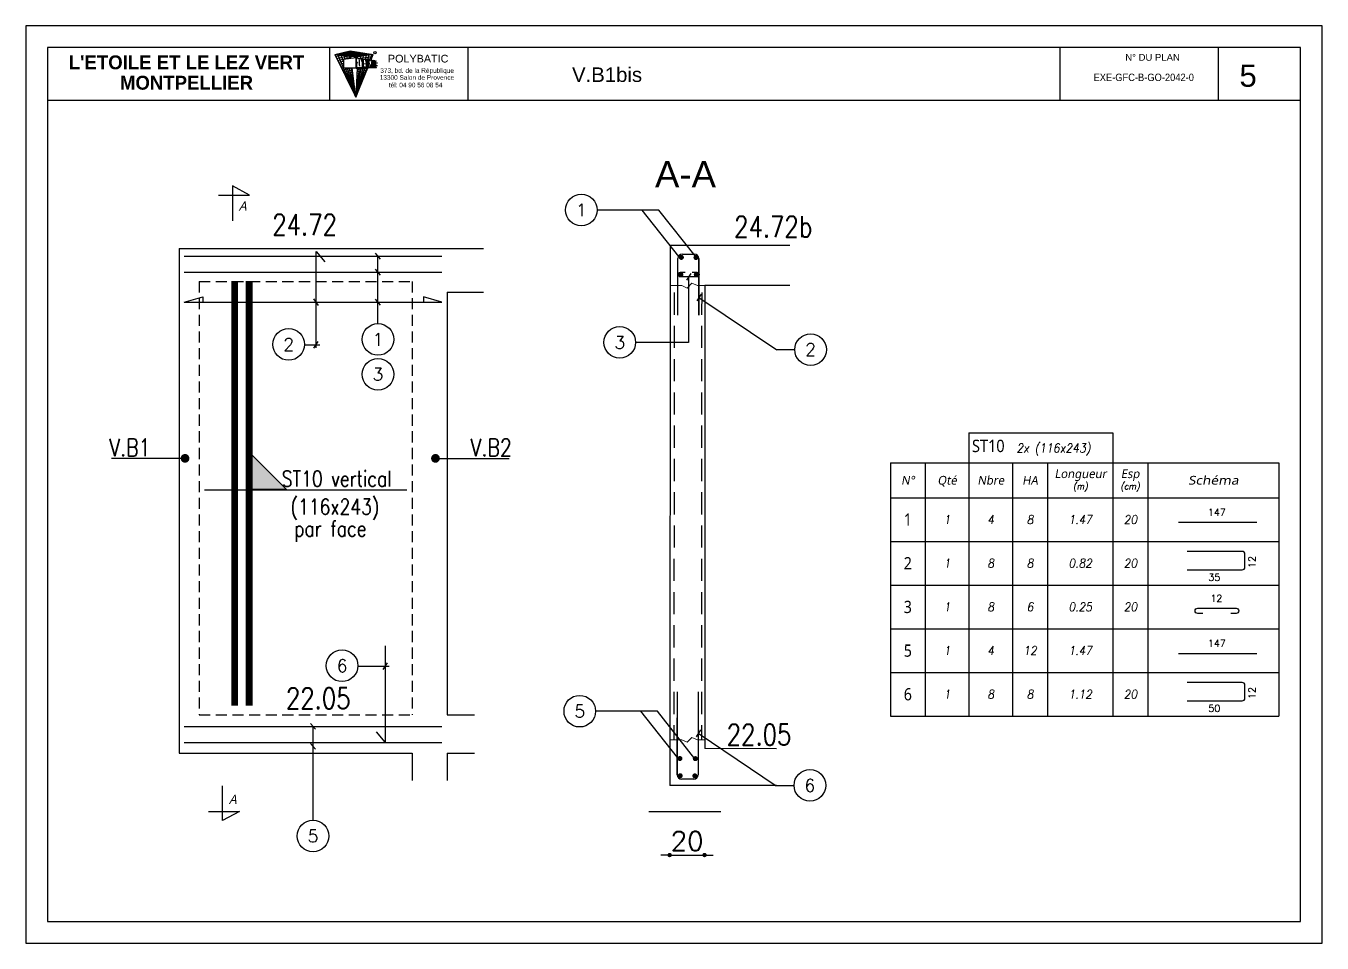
# Model space of a CAD drawing. Header units: millimetres. Extents: x -21776 to 63757, y -7870 to 8483.
# Drawn here: x -18431 to -17688, y 392 to 917 of the extents above; entities that cross this region are included whole.
import ezdxf
from ezdxf.enums import TextEntityAlignment as Align

# ---------------------------------------------------------------- set-up
doc = ezdxf.new("R2010")
doc.units = ezdxf.units.MM
doc.header["$PDMODE"] = 34
for name, pattern in [('CACHE', [9.525, 6.35, -3.175]), ('CACHEX2', [19.05, 12.7, -6.35]), ('CONTINUE', [0])]:
    doc.linetypes.add(name, pattern=pattern)
for name, color, linetype in [('COTATION', 1, 'Continuous'), ('GO-CARTOUCHE', 7, 'Continuous'), ('GO-COTATION', 1, 'Continuous'), ('GO-FER-HA', 140, 'Continuous'), ('GO-TEXTE', 9, 'Continuous'), ('GO-TEXTE-ACIER', 3, 'Continuous'), ('GO-TEXTE-FER', 3, 'Continuous'), ('préfa v', 2, 'Continuous'), ('STR_ACIER_BAS', 6, 'Continuous'), ('STR_TS', 22, 'Continuous'), ('STR_TS_TXT', 7, 'Continuous'), ('STR_TXT', 102, 'Continuous'), ('STR_VOI-POT', 6, 'Continuous')]:
    doc.layers.add(name, color=color, linetype=linetype)
doc.styles.add('Lucida', font='')
doc.styles.get("Standard").update_dxf_attribs({"font": 'romans.shx'})
doc.styles.add('Tableau', font='romans.shx', dxfattribs={"width": 0.9, "oblique": 10})
doc.styles.add('Tableau2', font='trebuc.TTF', dxfattribs={"width": 0.9, "oblique": 10})
doc.styles.add('TEXTE', font='romans.shx')
doc.styles.add('TEXTE TS', font='romans.shx', dxfattribs={"width": 0.7, "oblique": 15})
doc.styles.add('TEXTEBA', font='ARIAL.TTF')
doc.styles.get('Lucida').set_extended_font_data('Lucida Sans', italic=True)
doc.dimstyles.new('COUPE-20', dxfattribs={"dimscale": 0.5, "dimtxt": 22, "dimasz": 5, "dimexe": 0.05, "dimexo": 0, "dimgap": 5, "dimtad": 1, "dimdsep": 46, "dimtxsty": 'Standard', "dimblk1": 'DOT', "dimblk2": 'DOT', "dimsah": 1, "dimcen": 0, "dimdle": 150, "dimclrd": 1, "dimclre": 1, "dimclrt": 7, "dimadec": 0, "dimazin": 0, "dimtfac": 1, "dimtix": 1, "dimtmove": 2, "dimatfit": 3, "dimldrblk": 'DOT', "dimfxl": 0, "dimtvp": 1, "dimtolj": 1, "dimtzin": 0, "dimarcsym": 0})

# ---------------------------------------------------------------- blocks, each defined once
blk = doc.blocks.new('A$C6F247267')
blk.add_hatch(color=256).paths.add_polyline_path([(0, -0.2), (-0.2, 0), (0, 0)])
blk.add_lwpolyline([(-0.2, 0), (0, 0), (0, -0.2), (-0.2, 0)])
blk = doc.blocks.new('Désignation')
at = {"layer": 'GO-TEXTE-FER'}
for p, q in [((0, 0.8), (8.9, 0.8)), ((0, 0.8), (0, 0)), ((0.8, 0.8), (0.8, 0)), ((1.8, 0.8), (1.8, 0)), ((2.8, 0.8), (2.8, 0)), ((3.6, 0.8), (3.6, 0)), ((5.1, 0.8), (5.1, 0)), ((5.9, 0.8), (5.9, 0)), ((8.9, 0.8), (8.9, 0)), ((0, 0), (8.9, 0))]:
    blk.add_line(p, q, dxfattribs=at)
at = {"layer": 'GO-TEXTE-FER', "style": 'Tableau2', "oblique": 10}
for s, p in [('Longueur', (4.356, 0.55)), ('Esp', (5.494, 0.55)), ('N°', (0.4, 0.4)), ('Qté', (1.3, 0.4)), ('Nbre', (2.3, 0.4)), ('HA', (3.2, 0.4))]:
    blk.add_text(s, height=0.2, dxfattribs=at).set_placement(p, align=Align.MIDDLE_CENTER)
at = {"layer": 'GO-TEXTE-FER', "color": 7, "style": 'Tableau', "oblique": 10, "width": 0.9}
for s, p in [('(m)', (4.356, 0.265)), ('(cm)', (5.494, 0.265))]:
    blk.add_text(s, height=0.15, dxfattribs=at).set_placement(p, align=Align.MIDDLE_CENTER)
at = {"layer": 'GO-TEXTE-FER', "style": 'Tableau2', "oblique": 10, "width": 1.2}
blk.add_text('Schéma', height=0.2, dxfattribs=at).set_placement((7.4, 0.4), align=Align.MIDDLE_CENTER)
blk = doc.blocks.new('U')
at = {"layer": 'GO-TEXTE-FER'}
for p, q in [((0, 0), (0, -1)), ((0, 0), (8.9, 0)), ((0.8, 0), (0.8, -1)), ((1.8, 0), (1.8, -1)), ((2.8, 0), (2.8, -1)), ((3.6, 0), (3.6, -1)), ((5.1, 0), (5.1, -1)), ((5.9, 0), (5.9, -1)), ((8.9, 0), (8.9, -1)), ((0, -1), (8.9, -1))]:
    blk.add_line(p, q, dxfattribs=at)
at = {"layer": 'GO-TEXTE-FER', "color": 1}
blk.add_lwpolyline([(6.803, -0.65), (8.063, -0.65, 0.414214), (8.123, -0.59), (8.123, -0.29, 0.414214), (8.063, -0.23), (6.803, -0.23)], format="xyb", dxfattribs=at)
at = {"layer": 'GO-TEXTE-FER', "color": 1, "style": 'Tableau'}
blk.add_attdef('Largeur', text='', height=0.16, rotation=90, dxfattribs=at).set_placement((8.284, -0.472), align=Align.MIDDLE_CENTER)
at = {"layer": 'GO-TEXTE-FER', "style": 'Tableau2', "width": 0.9}
blk.add_attdef('NUMERO', text='', height=0.28, dxfattribs=at).set_placement((0.4, -0.5), align=Align.MIDDLE_CENTER)
at = {"layer": 'GO-TEXTE-FER', "style": 'Tableau', "oblique": 10, "width": 0.9}
for tag, p in [('QUANTITE', (1.3, -0.5)), ('NOMBRE', (2.3, -0.5)), ('NUANCE', (3.2, -0.5)), ('LONGUEUR', (4.35, -0.5)), ('ESPACEMENTS', (5.5, -0.5))]:
    blk.add_attdef(tag, text='', height=0.2, dxfattribs=at).set_placement(p, align=Align.MIDDLE_CENTER)
at = {"layer": 'GO-TEXTE-FER', "color": 1, "style": 'Tableau'}
blk.add_attdef('Longueur', text='', height=0.16, dxfattribs=at).set_placement((7.422, -0.819), align=Align.MIDDLE_CENTER)
blk = doc.blocks.new('Epingle')
at = {"layer": 'GO-TEXTE-FER'}
for p, q in [((0, 0), (0, -1)), ((0, 0), (8.9, 0)), ((0.8, 0), (0.8, -1)), ((1.8, 0), (1.8, -1)), ((2.8, 0), (2.8, -1)), ((3.6, 0), (3.6, -1)), ((5.1, 0), (5.1, -1)), ((5.9, 0), (5.9, -1)), ((8.9, 0), (8.9, -1)), ((0, -1), (8.9, -1))]:
    blk.add_line(p, q, dxfattribs=at)
at = {"layer": 'GO-TEXTE-FER', "color": 1}
blk.add_lwpolyline([(7.162, -0.65), (7.042, -0.65, -1), (7.042, -0.53), (7.922, -0.53, -1), (7.922, -0.65), (7.802, -0.65)], format="xyb", dxfattribs=at)
at = {"layer": 'GO-TEXTE-FER', "color": 1, "style": 'Tableau'}
blk.add_attdef('Longueur', text='', height=0.16, dxfattribs=at).set_placement((7.469, -0.303), align=Align.MIDDLE_CENTER)
at = {"layer": 'GO-TEXTE-FER', "style": 'Tableau2', "width": 0.9}
blk.add_attdef('NUMERO', text='', height=0.28, dxfattribs=at).set_placement((0.4, -0.5), align=Align.MIDDLE_CENTER)
at = {"layer": 'GO-TEXTE-FER', "style": 'Tableau', "oblique": 10, "width": 0.9}
for tag, p in [('QUANTITE', (1.3, -0.5)), ('NOMBRE', (2.3, -0.5)), ('NUANCE', (3.2, -0.5)), ('LONGUEUR', (4.35, -0.5)), ('ESPACEMENTS', (5.5, -0.5))]:
    blk.add_attdef(tag, text='', height=0.2, dxfattribs=at).set_placement(p, align=Align.MIDDLE_CENTER)
blk = doc.blocks.new('Barre libre')
at = {"layer": 'GO-TEXTE-FER'}
for p, q in [((0, 0), (0, -1)), ((0, 0), (8.9, 0)), ((0.8, 0), (0.8, -1)), ((1.8, 0), (1.8, -1)), ((2.8, 0), (2.8, -1)), ((3.6, 0), (3.6, -1)), ((5.1, 0), (5.1, -1)), ((5.9, 0), (5.9, -1)), ((8.9, 0), (8.9, -1)), ((0, -1), (8.9, -1))]:
    blk.add_line(p, q, dxfattribs=at)
at = {"layer": 'GO-TEXTE-FER', "color": 1}
blk.add_line((6.603, -0.563), (8.394, -0.563), dxfattribs=at)
at = {"layer": 'GO-TEXTE-FER', "color": 1, "style": 'Tableau'}
blk.add_attdef('Longueur', text='', height=0.16, dxfattribs=at).set_placement((7.481, -0.336), align=Align.MIDDLE_CENTER)
at = {"layer": 'GO-TEXTE-FER', "style": 'Tableau2', "width": 0.9}
blk.add_attdef('NUMERO', text='', height=0.28, dxfattribs=at).set_placement((0.4, -0.5), align=Align.MIDDLE_CENTER)
at = {"layer": 'GO-TEXTE-FER', "style": 'Tableau', "oblique": 10, "width": 0.9}
for tag, p in [('QUANTITE', (1.3, -0.5)), ('NOMBRE', (2.3, -0.5)), ('NUANCE', (3.2, -0.5)), ('LONGUEUR', (4.35, -0.5)), ('ESPACEMENTS', (5.5, -0.5))]:
    blk.add_attdef(tag, text='', height=0.2, dxfattribs=at).set_placement(p, align=Align.MIDDLE_CENTER)
blk = doc.blocks.new('_DOT')
at = {"color": 0, "linetype": 'ByBlock'}
blk.add_line((-0.5, 0), (-1, 0), dxfattribs=at)
at = {"color": 0, "linetype": 'ByBlock', "const_width": 0.5}
blk.add_lwpolyline([(-0.25, 0, 1), (0.25, 0, 1)], format="xyb", close=True, dxfattribs=at)
blk = doc.blocks.new('*D927')
at = {"layer": 'COTATION', "color": 1, "lineweight": -2}
for p, q in [((-18064.41, 442.88), (-18066.91, 442.88)), ((-18061.91, 442.92), (-18061.91, 442.86)), ((-18061.91, 442.88), (-18041.91, 442.88)), ((-18041.91, 442.92), (-18041.91, 442.86)), ((-18039.41, 442.88), (-18036.91, 442.88))]:
    blk.add_line(p, q, dxfattribs=at)
at = {"layer": 'DEFPOINTS', "color": 0}
for p in [(-18061.91, 458.1, 12.57), (-18041.91, 458.09, 12.57), (-18041.91, 442.88)]:
    blk.add_point(p, dxfattribs=at)
at = {"layer": 'COTATION', "color": 1, "lineweight": -2, "xscale": 2.5, "yscale": 2.5, "zscale": 2.5}
blk.add_blockref('_DOT', (-18061.91, 442.88), dxfattribs=at)
at = {"layer": 'COTATION', "color": 1, "lineweight": -2, "xscale": 2.5, "yscale": 2.5, "zscale": 2.5, "rotation": 180}
blk.add_blockref('_DOT', (-18041.91, 442.88), dxfattribs=at)
at = {"layer": 'COTATION', "color": 7, "insert": (-18051.91, 450.88), "char_height": 11, "attachment_point": 5}
blk.add_mtext('\\A1;20', dxfattribs=at)

msp = doc.modelspace()

# ---------------------------------------------------------------- linework, layer by layer
at = {"lineweight": 18, "elevation": 12.56757}
for points in [[(-18061.70693, 768.86554), (-18054.90881, 768.86554), (-18051.88634, 767.44176), (-18049.13866, 770.21286), (-18045.97881, 768.86554), (-18041.70743, 768.86554)], [(-18061.86182, 508.8653), (-18054.90881, 508.8653), (-18051.88634, 507.44152), (-18049.13866, 510.21262), (-18045.97881, 508.8653), (-18041.85636, 508.8653)]]:
    msp.add_lwpolyline(points, dxfattribs=at)
at = {"layer": 'COTATION'}
for p, q in [((-18068.06533, 812.11267), (-18103.47626, 812.11267)), ((-18056.64342, 785.53122, 153.78378), (-18077.5742, 812.11267, 14.05425)), ((-18046.60354, 784.85686, 153.78378), (-18068.06533, 812.11267, 10.50936)), ((-18227.53972, 784.01905, -536.5), (-18230.49041, 787.37417, -536.5)), ((-18229.01506, 747.06319, -94), (-18229.01506, 785.69661, -94)), ((-18227.53972, 774.80998, -94), (-18230.49041, 778.1651, -94)), ((-18049.75613, 775.77853, -13.73779), (-18052.33193, 771.88923, -13.73779)), ((-18051.04403, 773.83388), (-18051.04403, 736.32458, -13.73779)), ((-18051.04403, 773.83388), (-18051.04403, 736.32458, -13.73779)), ((-18263.08257, 757.38696, -94), (-18265.65837, 761.27626, -94)), ((-18227.53972, 757.65405, -94), (-18230.49041, 761.00917, -94)), ((-18043.85942, 763.9705), (-18046.43521, 760.0812)), ((-18045.14732, 762.01403), (-18000.55966, 732.00258, 537.69868)), ((-18265.73614, 732.97183, -94), (-18263.16035, 736.86112, -94)), ((-18051.04403, 736.32458, -13.73779), (-18081.41699, 736.32458, -13.73779)), ((-18051.04403, 736.32458, -13.73779), (-18081.41699, 736.32458, -13.73779)), ((-18271.03869, 734.95783, -94), (-18262.28277, 734.95783, -94)), ((-17990.27169, 732.00258, 295), (-18000.55966, 732.00258, 295)), ((-18339.49405, 669.94438, -0.00589), (-18381.64233, 669.94438, -0.00589)), ((-18196.05703, 669.94438, -0.00589), (-18153.90875, 669.94438, -0.00589)), ((-18240.45849, 551.01961, 12.25956), (-18222.62762, 551.01961, 12.25956)), ((-18226.08099, 549.03361, 12.25956), (-18223.50519, 552.9229, 12.25956)), ((-18068.90867, 525.22678), (-18104.3196, 525.22678)), ((-18057.48676, 498.64533, 153.78378), (-18078.41754, 525.22678, 14.05425)), ((-18047.44688, 497.97097, 153.78378), (-18068.90867, 525.22678, 10.50936)), ((-18264.67908, 514.84861, -94), (-18267.62977, 518.20373, -94)), ((-18266.15442, 462.81786, 348.5), (-18266.15442, 516.52617, 348.5)), ((-18044.23537, 514.51706, 0.2942), (-18046.81117, 510.62776, 0.2942)), ((-18045.52327, 512.56059, 0.2942), (-18000.93561, 482.54913, 537.99288)), ((-18264.67908, 503.42978, -94), (-18267.62977, 506.78489, -94)), ((-17990.64764, 482.54913, 295.2942), (-18000.93561, 482.54913, 295.2942)), ((-18073.75633, 467.87787, 12.56757), (-18032.56796, 467.87787, 12.56757))]:
    msp.add_line(p, q, dxfattribs=at)
for points, elevation in [([(-18339.90442, 759.33161), (-18329.34678, 762.3316), (-18329.34678, 759.33161)], -94.00589), ([(-18339.90442, 759.33161), (-18192.40442, 759.33161)], -104.99308), ([(-18192.40442, 759.33161), (-18202.96207, 762.3316), (-18202.96207, 759.33161)], -94)]:
    msp.add_lwpolyline(points, dxfattribs=dict(at, elevation=elevation))
at = {"layer": 'COTATION', "const_width": 2.5, "elevation": -0.00589}
for points in [[(-18340.74405, 669.94438, 1), (-18338.24405, 669.94438, 1)], [(-18194.80703, 669.94438, -1), (-18197.30703, 669.94438, -1)]]:
    msp.add_lwpolyline(points, format="xyb", close=True, dxfattribs=at)
at = {"layer": 'GO-CARTOUCHE', "color": 9, "linetype": 'CONTINUE'}
for p, q in [((-18253.78404, 901.13242), (-18244.85526, 903.20888)), ((-18253.78404, 901.13242), (-18244.85526, 903.20888)), ((-18253.78404, 901.13242), (-18240.70234, 899.88655)), ((-18253.78404, 901.13242), (-18241.74057, 876.6302)), ((-18253.78404, 901.13242), (-18240.70234, 899.88655)), ((-18253.78404, 901.13242), (-18241.74057, 876.6302)), ((-18253.23666, 900.01879), (-18244.71368, 902.00076)), ((-18253.23666, 900.01879), (-18244.71368, 902.00076)), ((-18252.77777, 901.03659), (-18243.84915, 903.04918)), ((-18252.77777, 901.03659), (-18243.84915, 903.04918)), ((-18252.68928, 898.90515), (-18244.57211, 900.79264)), ((-18252.68928, 898.90515), (-18244.57211, 900.79264)), ((-18248.80054, 893.47752), (-18252.16605, 901.5087)), ((-18252.16605, 901.5087), (-18239.07932, 900.11302)), ((-18248.80054, 893.47752), (-18252.16605, 901.5087)), ((-18252.16605, 901.5087), (-18239.07932, 900.11302)), ((-18252.1419, 897.79151), (-18244.43053, 899.58452)), ((-18252.1419, 897.79151), (-18244.43053, 899.58452)), ((-18250.76524, 900.84492), (-18241.83692, 902.72978)), ((-18250.76524, 900.84492), (-18241.83692, 902.72978)), ((-18248.80054, 896.8741), (-18250.54806, 901.88498)), ((-18250.54806, 901.88498), (-18237.45631, 900.33948)), ((-18248.80054, 896.8741), (-18250.54806, 901.88498)), ((-18250.54806, 901.88498), (-18237.45631, 900.33948)), ((-18248.93007, 902.26126), (-18235.83329, 900.56595)), ((-18247.83899, 898.3715), (-18248.93007, 902.26126)), ((-18248.93007, 902.26126), (-18235.83329, 900.56595)), ((-18247.83899, 898.3715), (-18248.93007, 902.26126)), ((-18241.74057, 899.26832), (-18248.80054, 898.23009)), ((-18241.74057, 899.26832), (-18248.80054, 898.23009)), ((-18248.7527, 900.65325), (-18239.82469, 902.41038)), ((-18248.7527, 900.65325), (-18239.82469, 902.41038)), ((-18246.44218, 898.57691), (-18247.31208, 902.63753)), ((-18247.31208, 902.63753), (-18234.21027, 900.79242)), ((-18246.44218, 898.57691), (-18247.31208, 902.63753)), ((-18247.31208, 902.63753), (-18234.21027, 900.79242)), ((-18246.74017, 900.46158), (-18237.81245, 902.09098)), ((-18246.74017, 900.46158), (-18237.81245, 902.09098)), ((-18245.05969, 898.78022), (-18245.69409, 903.01381)), ((-18245.69409, 903.01381), (-18232.58725, 901.01889)), ((-18245.05969, 898.78022), (-18245.69409, 903.01381)), ((-18245.69409, 903.01381), (-18232.58725, 901.01889)), ((-18244.34853, 898.8848), (-18244.85526, 903.20888)), ((-18244.85526, 903.20888), (-18231.77357, 901.13242)), ((-18244.34853, 898.8848), (-18244.85526, 903.20888)), ((-18244.85526, 903.20888), (-18231.77357, 901.13242)), ((-18244.72763, 900.26991), (-18235.80022, 901.77158)), ((-18244.72763, 900.26991), (-18235.80022, 901.77158)), ((-18242.7151, 900.07824), (-18233.78799, 901.45217)), ((-18242.7151, 900.07824), (-18233.78799, 901.45217)), ((-18240.57842, 899.08663), (-18241.74057, 899.26832)), ((-18241.74057, 899.26832), (-18241.74057, 893.25835)), ((-18240.57842, 899.08663), (-18241.74057, 899.26832)), ((-18241.74057, 899.26832), (-18241.74057, 893.25835)), ((-18241.70883, 899.9824), (-18232.78188, 901.29247)), ((-18241.70883, 899.9824), (-18232.78188, 901.29247)), ((-18241.32528, 896.84942), (-18241.32528, 898.78306)), ((-18240.79715, 898.70049), (-18241.32528, 898.78306)), ((-18241.32528, 896.84942), (-18241.32528, 898.78306)), ((-18240.79715, 898.70049), (-18241.32528, 898.78306)), ((-18240.70234, 899.88655), (-18240.73695, 899.11142)), ((-18240.70234, 899.88655), (-18240.73695, 899.11142)), ((-18231.77357, 901.13242), (-18240.70234, 899.88655)), ((-18231.77357, 901.13242), (-18240.70234, 899.88655)), ((-18240.41259, 898.87646), (-18232.22658, 900.01877)), ((-18240.41259, 898.87646), (-18232.22658, 900.01877)), ((-18240.27974, 898.64756), (-18238.96884, 898.83823)), ((-18240.27974, 898.64756), (-18238.96884, 898.83823)), ((-18239.07932, 900.11302), (-18239.22787, 898.80225)), ((-18239.07932, 900.11302), (-18239.22787, 898.80225)), ((-18238.46607, 898.32222), (-18238.70775, 898.71121)), ((-18238.46607, 898.32222), (-18238.70775, 898.71121)), ((-18237.83683, 898.65801), (-18238.60455, 898.54511)), ((-18237.83683, 898.65801), (-18238.60455, 898.54511)), ((-18237.83683, 893.66188), (-18237.83683, 898.66257)), ((-18237.83683, 893.66188), (-18237.83683, 898.66257)), ((-18237.42154, 898.59308), (-18237.83683, 898.65801)), ((-18237.42154, 898.59308), (-18237.83683, 898.65801)), ((-18237.45631, 900.33948), (-18237.81666, 898.65485)), ((-18237.45631, 900.33948), (-18237.81666, 898.65485)), ((-18237.42154, 894.07717), (-18237.42154, 898.59308)), ((-18237.42154, 894.07717), (-18237.42154, 898.59308)), ((-18237.42154, 898.24856), (-18236.38085, 898.39174)), ((-18237.42154, 898.24856), (-18236.38085, 898.39174)), ((-18236.39491, 898.43258), (-18235.53446, 895.93245)), ((-18236.02357, 898.37452), (-18236.39491, 898.43258)), ((-18236.39491, 898.43258), (-18235.53446, 895.93245)), ((-18236.02357, 898.37452), (-18236.39491, 898.43258)), ((-18236.38085, 898.39174), (-18235.53446, 895.93245)), ((-18236.38085, 898.39174), (-18235.53446, 895.93245)), ((-18235.83329, 900.56595), (-18236.3611, 898.42729)), ((-18235.83329, 900.56595), (-18236.3611, 898.42729)), ((-18236.2396, 898.40829), (-18232.67959, 898.90511)), ((-18236.2396, 898.40829), (-18232.67959, 898.90511)), ((-18236.02357, 898.37452), (-18235.33821, 896.38315)), ((-18236.02357, 898.37452), (-18235.33821, 896.38315)), ((-18234.21027, 900.79242), (-18235.02875, 898.16619)), ((-18234.21027, 900.79242), (-18235.02875, 898.16619)), ((-18232.58725, 901.01889), (-18233.71516, 898.01362)), ((-18232.58725, 901.01889), (-18233.71516, 898.01362)), ((-18233.16406, 897.71413), (-18231.77357, 901.13242)), ((-18233.16406, 897.71413), (-18231.77357, 901.13242)), ((-18251.59451, 896.67788), (-18248.80054, 897.32747)), ((-18251.59451, 896.67788), (-18248.80054, 897.32747)), ((-18251.04713, 895.56424), (-18248.80054, 896.08652)), ((-18251.04713, 895.56424), (-18248.80054, 896.08652)), ((-18250.49975, 894.4506), (-18248.80054, 894.84559)), ((-18250.49975, 894.4506), (-18248.80054, 894.84559)), ((-18249.95237, 893.33696), (-18248.80054, 893.60468)), ((-18249.95237, 893.33696), (-18248.80054, 893.60468)), ((-18249.40499, 892.22333), (-18245.00195, 893.24659)), ((-18249.40499, 892.22333), (-18245.00195, 893.24659)), ((-18248.85761, 891.10969), (-18243.58107, 892.33578)), ((-18248.85761, 891.10969), (-18243.58107, 892.33578)), ((-18248.80054, 898.23009), (-18248.80054, 893.24659)), ((-18248.80054, 898.23009), (-18248.80054, 893.24659)), ((-18248.80054, 893.24659), (-18241.32528, 893.66188)), ((-18248.80054, 893.24659), (-18241.32528, 893.66188)), ((-18241.40401, 893.25891), (-18248.80054, 893.24659)), ((-18241.40401, 893.25891), (-18248.80054, 893.24659)), ((-18241.74057, 876.6302), (-18248.70376, 893.24659)), ((-18241.74057, 876.6302), (-18248.70376, 893.24659)), ((-18248.31023, 889.99605), (-18243.43949, 891.12766)), ((-18248.31023, 889.99605), (-18243.43949, 891.12766)), ((-18241.74057, 876.6302), (-18247.53546, 893.24659)), ((-18241.74057, 876.6302), (-18247.53546, 893.24659)), ((-18241.74057, 876.6302), (-18246.40146, 893.24659)), ((-18241.74057, 876.6302), (-18246.40146, 893.24659)), ((-18241.74057, 876.6302), (-18245.30027, 893.24659)), ((-18241.74057, 876.6302), (-18245.30027, 893.24659)), ((-18241.74057, 876.6302), (-18244.23049, 893.24659)), ((-18241.74057, 876.6302), (-18244.23049, 893.24659)), ((-18241.74057, 876.6302), (-18243.68781, 893.24659)), ((-18241.74057, 876.6302), (-18243.68781, 893.24659)), ((-18241.74057, 876.6302), (-18234.88447, 893.48479)), ((-18241.74057, 876.6302), (-18234.88447, 893.48479)), ((-18235.42188, 893.46612), (-18241.74057, 876.6302)), ((-18235.42188, 893.46612), (-18241.74057, 876.6302)), ((-18236.50529, 893.42848), (-18241.74057, 876.6302)), ((-18236.50529, 893.42848), (-18241.74057, 876.6302)), ((-18237.60422, 893.3903), (-18241.74057, 876.6302)), ((-18237.60422, 893.3903), (-18241.74057, 876.6302)), ((-18238.71902, 893.35157), (-18241.74057, 876.6302)), ((-18238.71902, 893.35157), (-18241.74057, 876.6302)), ((-18239.85004, 893.31227), (-18241.74057, 876.6302)), ((-18239.85004, 893.31227), (-18241.74057, 876.6302)), ((-18240.99762, 893.2724), (-18241.74057, 876.6302)), ((-18240.99762, 893.2724), (-18241.74057, 876.6302)), ((-18241.40401, 893.25891), (-18239.31611, 893.33531)), ((-18241.40401, 893.25891), (-18239.31611, 893.33531)), ((-18241.32528, 896.84942), (-18240.90717, 896.81698)), ((-18241.32528, 896.84942), (-18240.90717, 896.81698)), ((-18240.75736, 896.38882), (-18241.32528, 896.43288)), ((-18241.32528, 896.43288), (-18241.32528, 893.66188)), ((-18240.75736, 896.38882), (-18241.32528, 896.43288)), ((-18241.32528, 896.43288), (-18241.32528, 893.66188)), ((-18241.32528, 893.66188), (-18236.32107, 893.66188)), ((-18241.32528, 893.66188), (-18236.32107, 893.66188)), ((-18241.12707, 890.37255), (-18235.85068, 891.10951)), ((-18241.12707, 890.37255), (-18235.85068, 891.10951)), ((-18241.07988, 891.42966), (-18235.39767, 892.22317)), ((-18241.07988, 891.42966), (-18235.39767, 892.22317)), ((-18241.03269, 892.48677), (-18234.94466, 893.33682)), ((-18241.03269, 892.48677), (-18234.94466, 893.33682)), ((-18240.54798, 896.59482), (-18240.75736, 896.38882)), ((-18240.54798, 896.59482), (-18240.75736, 896.38882)), ((-18239.80269, 896.86639), (-18239.82834, 896.29759)), ((-18239.80269, 896.86639), (-18239.82834, 896.29759)), ((-18239.82834, 896.29759), (-18239.78861, 895.43661)), ((-18239.82834, 896.29759), (-18239.78861, 895.43661)), ((-18239.71037, 897.56633), (-18239.80269, 896.86639)), ((-18239.71037, 897.56633), (-18239.80269, 896.86639)), ((-18239.78861, 895.43661), (-18239.59674, 894.45915)), ((-18239.78861, 895.43661), (-18239.59674, 894.45915)), ((-18239.55888, 898.12438), (-18239.71037, 897.56633)), ((-18239.55888, 898.12438), (-18239.71037, 897.56633)), ((-18239.31611, 893.33531), (-18238.94221, 893.34899)), ((-18239.31611, 893.33531), (-18238.94221, 893.34899)), ((-18238.91353, 893.35004), (-18234.41713, 893.51456)), ((-18238.91353, 893.35004), (-18234.41713, 893.51456)), ((-18238.30314, 897.85657), (-18238.46607, 898.32222)), ((-18238.30314, 897.85657), (-18238.46607, 898.32222)), ((-18238.17819, 897.18407), (-18238.30314, 897.85657)), ((-18238.17819, 897.18407), (-18238.30314, 897.85657)), ((-18237.839, 893.66127), (-18234.4077, 893.66188)), ((-18237.839, 893.66127), (-18234.4077, 893.66188)), ((-18237.42154, 898.24856), (-18237.42121, 894.07717)), ((-18237.42154, 898.24856), (-18237.42121, 894.07717)), ((-18237.42154, 894.07717), (-18236.32107, 894.07717)), ((-18237.42154, 894.07717), (-18236.32107, 894.07717)), ((-18237.42121, 895.76681), (-18235.53446, 895.93245)), ((-18237.42121, 895.76681), (-18235.53446, 895.93245)), ((-18237.42121, 894.07717), (-18236.32107, 894.07379)), ((-18237.42121, 894.07717), (-18236.32107, 894.07379)), ((-18236.32107, 893.66188), (-18236.32107, 894.07717)), ((-18236.32107, 893.66188), (-18236.32107, 894.07717)), ((-18236.32107, 893.66188), (-18235.53171, 893.66188)), ((-18236.32107, 893.66188), (-18235.53171, 893.66188)), ((-18234.85472, 898.19178), (-18235.9074, 898.03698)), ((-18234.85472, 898.19178), (-18235.9074, 898.03698)), ((-18235.53446, 893.66188), (-18235.53446, 895.93245)), ((-18235.53446, 893.66188), (-18235.53446, 895.93245)), ((-18235.53446, 894.07379), (-18235.53171, 893.66188)), ((-18235.53446, 894.07379), (-18235.53171, 893.66188)), ((-18235.53171, 893.66188), (-18235.11917, 893.66188)), ((-18235.53171, 893.66188), (-18235.11917, 893.66188)), ((-18234.85472, 898.19178), (-18235.33821, 896.38315)), ((-18234.85472, 898.19178), (-18235.33821, 896.38315)), ((-18234.52462, 898.14017), (-18235.11917, 895.9161)), ((-18234.52462, 898.14017), (-18235.11917, 895.9161)), ((-18235.11917, 893.66697), (-18235.11696, 895.92437)), ((-18235.11917, 893.66697), (-18235.11696, 895.92437)), ((-18235.11917, 893.66188), (-18235.11917, 895.9161)), ((-18235.11917, 893.66188), (-18235.11917, 895.9161)), ((-18235.11696, 895.92437), (-18234.53685, 898.09443)), ((-18235.11696, 895.92437), (-18234.53685, 898.09443)), ((-18234.52462, 898.14017), (-18234.85472, 898.19178)), ((-18234.52462, 898.14017), (-18234.85472, 898.19178)), ((-18234.53685, 898.09443), (-18234.41317, 898.11295)), ((-18234.53685, 898.09443), (-18234.41317, 898.11295)), ((-18234.41317, 898.12275), (-18234.53403, 898.10498)), ((-18234.41317, 898.12275), (-18234.53403, 898.10498)), ((-18234.41738, 893.66584), (-18230.81914, 893.66584)), ((-18234.41738, 893.66584), (-18230.81914, 893.66584)), ((-18234.41642, 893.51459), (-18229.857, 893.66008)), ((-18234.41642, 893.51459), (-18229.857, 893.66008)), ((-18234.41317, 893.66188), (-18234.41317, 898.12275)), ((-18233.60885, 897.997), (-18234.41317, 898.12275)), ((-18234.41317, 893.66188), (-18234.41317, 898.12275)), ((-18233.60885, 897.997), (-18234.41317, 898.12275)), ((-18234.41317, 893.66188), (-18233.53298, 893.66188)), ((-18234.41317, 893.66188), (-18233.53298, 893.66188)), ((-18233.65375, 897.70978), (-18234.12247, 897.78306)), ((-18234.12247, 896.03367), (-18234.12247, 897.78306)), ((-18233.65375, 897.70978), (-18234.12247, 897.78306)), ((-18234.12247, 896.03367), (-18234.12247, 897.78306)), ((-18234.12247, 896.03367), (-18233.74366, 896.00428)), ((-18234.12247, 896.03367), (-18233.74366, 896.00428)), ((-18234.12247, 895.7421), (-18233.76615, 895.71445)), ((-18234.12247, 893.95259), (-18234.12247, 895.7421)), ((-18234.12247, 895.7421), (-18233.76615, 895.71445)), ((-18234.12247, 893.95259), (-18234.12247, 895.7421)), ((-18234.12247, 893.95259), (-18233.62234, 893.95259)), ((-18234.12247, 893.95259), (-18233.62234, 893.95259)), ((-18233.37142, 893.80381), (-18233.53733, 893.66584)), ((-18233.37142, 893.80381), (-18233.53733, 893.66584)), ((-18233.53733, 893.66584), (-18232.96741, 893.66584)), ((-18233.53733, 893.66584), (-18232.96741, 893.66584)), ((-18233.2525, 894.06029), (-18233.37142, 893.80381)), ((-18233.2525, 894.06029), (-18233.37142, 893.80381)), ((-18233.33301, 897.76348), (-18233.13261, 897.79145)), ((-18233.33301, 897.76348), (-18233.13261, 897.79145)), ((-18232.46093, 897.81753), (-18233.29853, 897.69436)), ((-18232.46093, 897.81753), (-18233.29853, 897.69436)), ((-18233.28153, 895.48787), (-18233.22834, 895.31962)), ((-18233.28153, 895.48787), (-18233.22834, 895.31962)), ((-18233.18414, 894.38959), (-18233.2525, 894.06029)), ((-18233.18414, 894.38959), (-18233.2525, 894.06029)), ((-18233.22834, 895.31962), (-18233.17588, 894.99897)), ((-18233.22834, 895.31962), (-18233.17588, 894.99897)), ((-18233.16358, 894.68673), (-18233.18414, 894.38959)), ((-18233.16358, 894.68673), (-18233.18414, 894.38959)), ((-18233.17588, 894.99897), (-18233.16358, 894.68673)), ((-18233.17588, 894.99897), (-18233.16358, 894.68673)), ((-18232.92192, 893.9763), (-18232.95917, 893.66584)), ((-18232.92192, 893.9763), (-18232.95917, 893.66584)), ((-18232.87992, 894.32625), (-18232.92192, 893.9763)), ((-18232.87992, 894.32625), (-18232.92192, 893.9763)), ((-18232.84493, 894.6178), (-18232.87992, 894.32625)), ((-18232.84493, 894.6178), (-18232.87992, 894.32625)), ((-18232.81144, 894.89687), (-18232.84493, 894.6178)), ((-18232.81144, 894.89687), (-18232.84493, 894.6178)), ((-18232.77765, 895.17843), (-18232.81144, 894.89687)), ((-18232.77765, 895.17843), (-18232.81144, 894.89687)), ((-18232.76015, 895.32421), (-18232.77765, 895.17843)), ((-18232.76015, 895.32421), (-18232.77765, 895.17843)), ((-18232.74865, 895.42006), (-18232.76015, 895.32421)), ((-18232.74865, 895.42006), (-18232.76015, 895.32421)), ((-18232.7393, 895.49794), (-18232.74865, 895.42006)), ((-18232.7393, 895.49794), (-18232.74865, 895.42006)), ((-18232.71768, 895.67816), (-18232.7393, 895.49794)), ((-18232.71768, 895.67816), (-18232.7393, 895.49794)), ((-18232.67286, 896.05158), (-18232.71768, 895.67816)), ((-18232.67286, 896.05158), (-18232.71768, 895.67816)), ((-18232.62376, 896.4607), (-18232.67286, 896.05158)), ((-18232.62376, 896.4607), (-18232.67286, 896.05158)), ((-18232.50228, 895.03324), (-18232.66638, 893.66584)), ((-18232.50228, 895.03324), (-18232.66638, 893.66584)), ((-18232.46093, 897.81753), (-18232.62376, 896.4607)), ((-18232.46093, 897.81753), (-18232.62376, 896.4607)), ((-18232.50228, 895.03324), (-18232.21126, 895.01066)), ((-18232.50228, 895.03324), (-18232.21126, 895.01066)), ((-18232.46761, 895.32212), (-18232.3587, 896.22969)), ((-18232.46761, 895.32212), (-18232.3587, 896.22969)), ((-18232.46761, 895.32212), (-18232.24686, 895.305)), ((-18232.46761, 895.32212), (-18232.24686, 895.305)), ((-18232.25401, 897.78518), (-18232.46093, 897.81753)), ((-18232.25401, 897.78518), (-18232.46093, 897.81753)), ((-18232.3587, 896.22969), (-18232.24686, 895.305)), ((-18232.3587, 896.22969), (-18232.24686, 895.305)), ((-18232.25401, 897.78518), (-18231.75578, 893.66584)), ((-18232.25401, 897.78518), (-18231.75578, 893.66584)), ((-18232.23603, 897.63652), (-18231.7553, 897.70721)), ((-18232.23603, 897.63652), (-18231.7553, 897.70721)), ((-18232.21126, 895.01066), (-18232.04813, 893.66188)), ((-18232.21126, 895.01066), (-18232.04813, 893.66188)), ((-18232.20258, 897.35994), (-18231.7553, 897.41298)), ((-18232.20258, 897.35994), (-18231.7553, 897.41298)), ((-18232.19493, 897.29669), (-18231.48536, 897.37078)), ((-18232.19493, 897.29669), (-18231.48536, 897.37078)), ((-18231.7553, 897.70721), (-18231.7553, 897.41298)), ((-18230.92472, 897.57736), (-18231.7553, 897.70721)), ((-18231.7553, 897.70721), (-18231.7553, 897.41298)), ((-18230.92472, 897.57736), (-18231.7553, 897.70721)), ((-18231.7553, 897.41298), (-18231.48536, 897.37078)), ((-18231.7553, 897.41298), (-18231.48536, 897.37078)), ((-18231.48536, 893.66584), (-18231.48536, 897.37078)), ((-18231.48536, 893.66584), (-18231.48536, 897.37078)), ((-18231.19466, 897.32533), (-18230.92472, 897.28312)), ((-18231.19466, 893.66584), (-18231.19466, 897.32533)), ((-18231.19466, 897.32533), (-18230.92472, 897.28312)), ((-18231.19466, 893.66584), (-18231.19466, 897.32533)), ((-18231.19466, 897.2595), (-18230.92472, 897.28312)), ((-18231.19466, 897.2595), (-18230.92472, 897.28312)), ((-18231.19466, 893.66584), (-18230.81914, 893.66584)), ((-18231.19466, 893.66584), (-18230.81914, 893.66584)), ((-18230.92472, 897.28312), (-18230.92472, 897.57736)), ((-18230.92472, 897.28312), (-18230.92472, 897.57736)), ((-18230.81914, 897.56085), (-18230.92472, 897.52696)), ((-18230.81914, 897.56085), (-18230.92472, 897.52696)), ((-18230.81914, 897.56085), (-18230.81914, 893.66471)), ((-18230.52844, 897.5154), (-18230.81914, 897.56085)), ((-18230.81914, 897.56085), (-18230.81914, 893.66471)), ((-18230.52844, 897.5154), (-18230.81914, 897.56085)), ((-18230.81914, 893.66471), (-18230.52844, 893.66188)), ((-18230.81914, 893.66471), (-18230.52844, 893.66188)), ((-18230.52844, 897.5154), (-18230.52844, 893.66188)), ((-18230.52844, 897.5154), (-18230.52844, 893.66188)), ((-18230.52844, 897.37894), (-18229.86989, 897.4402)), ((-18230.52844, 897.37894), (-18229.86989, 897.4402)), ((-18230.43388, 895.52742), (-18230.41743, 895.11424)), ((-18230.43388, 895.52742), (-18230.41743, 895.11424)), ((-18230.41743, 895.11424), (-18230.3781, 894.73582)), ((-18230.41743, 895.11424), (-18230.3781, 894.73582)), ((-18230.3781, 894.73582), (-18230.3181, 894.41762)), ((-18230.3781, 894.73582), (-18230.3181, 894.41762)), ((-18230.3181, 894.41762), (-18230.23196, 894.12278)), ((-18230.3181, 894.41762), (-18230.23196, 894.12278)), ((-18230.23196, 894.12278), (-18230.09695, 893.84761)), ((-18230.23196, 894.12278), (-18230.09695, 893.84761)), ((-18229.62317, 896.2168), (-18230.11288, 896.17124)), ((-18229.62317, 896.2168), (-18230.11288, 896.17124)), ((-18230.09695, 893.84761), (-18229.94193, 893.6775)), ((-18230.09695, 893.84761), (-18229.94193, 893.6775)), ((-18229.63613, 894.74357), (-18230.079, 894.70237)), ((-18229.63613, 894.74357), (-18230.079, 894.70237)), ((-18229.63613, 894.74357), (-18229.34129, 894.75436)), ((-18229.63613, 894.74357), (-18229.34129, 894.75436)), ((-18229.32565, 896.17028), (-18229.62317, 896.2168)), ((-18229.32565, 896.17028), (-18229.62317, 896.2168)), ((-18247.76285, 888.88242), (-18243.29792, 889.91953)), ((-18247.76285, 888.88242), (-18243.29792, 889.91953)), ((-18247.21547, 887.76878), (-18243.15634, 888.71141)), ((-18247.21547, 887.76878), (-18243.15634, 888.71141)), ((-18246.66809, 886.65514), (-18243.01476, 887.50329)), ((-18246.66809, 886.65514), (-18243.01476, 887.50329)), ((-18246.1207, 885.5415), (-18242.87319, 886.29516)), ((-18246.1207, 885.5415), (-18242.87319, 886.29516)), ((-18245.57332, 884.42787), (-18242.73161, 885.08704)), ((-18245.57332, 884.42787), (-18242.73161, 885.08704)), ((-18245.02594, 883.31423), (-18242.59003, 883.87892)), ((-18245.02594, 883.31423), (-18242.59003, 883.87892)), ((-18241.41023, 884.02988), (-18238.56876, 884.42756)), ((-18241.41023, 884.02988), (-18238.56876, 884.42756)), ((-18241.36304, 885.08699), (-18238.11575, 885.54122)), ((-18241.36304, 885.08699), (-18238.11575, 885.54122)), ((-18241.31584, 886.14411), (-18237.66274, 886.65488)), ((-18241.31584, 886.14411), (-18237.66274, 886.65488)), ((-18241.26865, 887.20122), (-18237.20972, 887.76854)), ((-18241.26865, 887.20122), (-18237.20972, 887.76854)), ((-18241.22146, 888.25833), (-18236.75671, 888.88219)), ((-18241.22146, 888.25833), (-18236.75671, 888.88219)), ((-18241.17427, 889.31544), (-18236.3037, 889.99585)), ((-18241.17427, 889.31544), (-18236.3037, 889.99585)), ((-18241.45742, 882.97277), (-18239.02178, 883.31391)), ((-18241.45742, 882.97277), (-18239.02178, 883.31391))]:
    msp.add_line(p, q, dxfattribs=at)
at = {"layer": 'GO-CARTOUCHE', "color": 3}
for p, q in [((-17890.53956, 684.58444), (-17807.98773, 684.58444)), ((-17890.53956, 684.58444), (-17890.53956, 667.40254)), ((-17807.98773, 684.58444), (-17807.98773, 667.40254)), ((-17890.53956, 667.40254), (-17807.98773, 667.40254)), ((-17890.53956, 667.40254), (-17807.98773, 667.40254))]:
    msp.add_line(p, q, dxfattribs=at)
at = {"layer": 'GO-CARTOUCHE', "linetype": 'Continuous'}
for points in [[(-17688.21498, 392.4814), (-17688.21498, 917.4814), (-18430.63922, 917.4814), (-18430.63922, 392.4814)], [(-17688.21498, 392.4814), (-17688.21498, 917.4814), (-18430.63922, 917.4814), (-18430.63922, 392.4814)], [(-17700.58748, 404.8539), (-17700.58748, 905.1089), (-18418.26672, 905.1089), (-18418.26672, 404.8539)], [(-17700.58748, 404.8539), (-17700.58748, 905.1089), (-18418.26672, 905.1089), (-18418.26672, 404.8539)]]:
    msp.add_lwpolyline(points, close=True, dxfattribs=at)
at = {"layer": 'GO-CARTOUCHE', "color": 9, "linetype": 'CONTINUE'}
msp.add_circle((-18230.71379, 902.16537), 0.66447, dxfattribs=at)
msp.add_circle((-18230.71379, 902.16537), 0.66447, dxfattribs=at)
msp.add_circle((-18230.71379, 902.16537), 0.66447, dxfattribs=at)
msp.add_circle((-18230.71379, 902.16537), 0.66447, dxfattribs=at)
msp.add_circle((-18230.71379, 902.16537), 0.66447, dxfattribs=at)
msp.add_circle((-18230.71379, 902.16537), 0.66447, dxfattribs=at)
at = {"layer": 'GO-TEXTE', "color": 7}
for p, q in [((-18256.81241, 905.1089), (-18256.81241, 874.81115)), ((-18256.81241, 905.1089), (-18256.81241, 874.81115)), ((-18177.5419, 905.1089), (-18177.5419, 874.81115)), ((-18177.5419, 905.1089), (-18177.5419, 874.81115)), ((-17838.45632, 905.1089), (-17838.45632, 874.81115)), ((-17838.45632, 905.1089), (-17838.45632, 874.81115)), ((-17747.75022, 905.1089), (-17747.75022, 874.81115)), ((-17747.75022, 905.1089), (-17747.75022, 874.81115)), ((-17700.58748, 874.81115), (-18418.26672, 874.81115)), ((-17700.58748, 874.81115), (-18418.26672, 874.81115))]:
    msp.add_line(p, q, dxfattribs=at)
at = {"layer": 'GO-TEXTE', "elevation": 279.66905, "flags": 128}
for points in [[(-18320.31373, 820.60739), (-18302.66599, 820.60739), (-18312.34404, 825.88744), (-18312.34404, 805.96597)], [(-18326.01493, 467.84207), (-18308.36719, 467.84207), (-18318.04524, 462.56202), (-18318.04524, 482.48349)]]:
    msp.add_lwpolyline(points, dxfattribs=at)
at = {"layer": 'GO-TEXTE-ACIER'}
for centre in [(-18112.53303, 812.11267), (-18280.09337, 735.15202, -94), (-18229.01506, 738.00643, -94), (-18090.47375, 736.32458, -13.73779), (-18090.47375, 736.32458, -13.73779), (-17981.21701, 732.19677, 295), (-18229.01506, 718.07232, -94), (-18249.51317, 551.2138, 12.25956), (-18113.37637, 525.22678), (-17981.59296, 482.74333, 295.2942), (-18266.15442, 453.76109, 348.5)]:
    msp.add_circle(centre, 9.05676, dxfattribs=at)
at = {"layer": 'préfa v', "color": 2, "ltscale": 3}
for p, q in [((-18061.69174, 791.86554, 12.56757), (-18061.89534, 482.6004, 12.56757)), ((-17993.08836, 791.86554, 12.56757), (-18061.69174, 791.86554, 12.56757)), ((-18041.70627, 768.86554, 12.56757), (-18041.85977, 503.86554, 12.56757)), ((-17993.08836, 768.86554, 12.56757), (-18041.70743, 768.86554, 12.56757)), ((-18000.74357, 503.65996, 12.56757), (-18041.85977, 503.86554, 12.56757)), ((-18000.74357, 482.58722, 12.56757), (-18061.89534, 482.6004, 12.56757))]:
    msp.add_line(p, q, dxfattribs=at)
at = {"layer": 'STR_TS', "color": 3}
msp.add_line((-18212.40442, 651.82279, -70.13956), (-18328.40442, 651.82279, -70.13956), dxfattribs=at)
at = {"layer": 'STR_TS', "const_width": 4, "elevation": -140.27912}
msp.add_lwpolyline([(-18311.07128, 528.43321), (-18311.07128, 771.43321)], dxfattribs=at)
at = {"layer": 'STR_TS', "linetype": 'CACHE', "ltscale": 2, "const_width": 4, "elevation": -140.27912}
msp.add_lwpolyline([(-18302.85418, 528.43321), (-18302.85418, 771.43321)], dxfattribs=at)
at = {"layer": 'STR_VOI-POT', "color": 4}
for p, q in [((-18342.90442, 790.16998), (-18189.40442, 790.16998)), ((-18342.90442, 790.16998, -0.00589), (-18342.90442, 501.16998, -0.00589)), ((-18189.40442, 790.16998), (-18168.57076, 790.16998)), ((-18189.40442, 765.16998, -0.00589), (-18189.40442, 523.16998, -0.00589)), ((-18189.40442, 765.16998), (-18168.57076, 765.16998)), ((-18189.40442, 523.16998), (-18173.71973, 523.16998)), ((-18342.90442, 501.16998, -0.00589), (-18209.40442, 501.16998)), ((-18209.40442, 501.16998, -0.00589), (-18209.40442, 485.44997, -0.00589)), ((-18189.40442, 501.16998), (-18173.71973, 501.16998)), ((-18189.40442, 501.16998, -0.00589), (-18189.40442, 485.44997, -0.00589))]:
    msp.add_line(p, q, dxfattribs=at)
at = {"layer": 'STR_VOI-POT'}
for p, q in [((-18264.37969, 733.19492, -94), (-18264.36022, 788.38862, -94)), ((-18264.36022, 788.38862, -94), (-18259.33106, 782.40673, -94)), ((-18339.90442, 785.69661, -94), (-18192.40442, 785.69661, -94)), ((-18057.14732, 751.83263), (-18057.14732, 784.33263)), ((-18054.64732, 786.83263), (-18047.64732, 786.83263)), ((-18045.14732, 784.33263), (-18045.14732, 751.83263)), ((-18045.14732, 751.83263), (-18045.14732, 784.33263)), ((-18339.90442, 776.48754, -94), (-18192.40442, 776.48754, -94)), ((-18224.78153, 562.59248), (-18224.80101, 507.39878)), ((-18057.54766, 536.36925), (-18057.54766, 488.85007)), ((-18045.54766, 536.30395), (-18045.54766, 488.85007)), ((-18057.54766, 488.85007), (-18057.54766, 521.35007)), ((-18339.90442, 516.52617, -94), (-18192.40442, 516.52617, -94)), ((-18224.80101, 507.39878), (-18229.83017, 513.38067)), ((-18339.90442, 507.3171, -94), (-18192.40442, 507.3171, -94)), ((-18048.04766, 486.35007), (-18055.04766, 486.35007))]:
    msp.add_line(p, q, dxfattribs=at)
at = {"layer": 'STR_VOI-POT', "color": 7, "linetype": 'CACHE'}
for p, q in [((-18331.40442, 771.16998), (-18209.40442, 771.16998)), ((-18331.40442, 771.16998, -0.00589), (-18331.40442, 523.16998, -0.00589)), ((-18209.40442, 771.16998, -0.00589), (-18209.40442, 523.16998, -0.00589)), ((-18331.40442, 523.16998), (-18209.40442, 523.16998))]:
    msp.add_line(p, q, dxfattribs=at)
at = {"layer": 'STR_VOI-POT', "color": 1, "linetype": 'CACHEX2'}
for p, q in [((-18059.33616, 764.87758, 12.56757), (-18059.48923, 508.8653, 12.56757)), ((-18043.5729, 764.87758, 12.56757), (-18043.72597, 508.8653, 12.56757))]:
    msp.add_line(p, q, dxfattribs=at)
at = {"layer": 'STR_VOI-POT', "const_width": 1.44, "elevation": 153.78378}
for points in [[(-18054.48586, 784.99177, 1), (-18055.92586, 784.99177, 1)], [(-18046.11139, 784.93157, 1), (-18047.55139, 784.93157, 1)], [(-18054.75102, 775.13372, 1), (-18056.19102, 775.13372, 1)], [(-18054.75102, 775.13372, 1), (-18056.19102, 775.13372, 1)], [(-18045.92578, 775.07683, 1), (-18047.36578, 775.07683, 1)], [(-18045.92578, 775.07683, 1), (-18047.36578, 775.07683, 1)], [(-18056.7692, 498.10588, 1), (-18055.3292, 498.10588, 1)], [(-18056.7692, 498.10588, 1), (-18055.3292, 498.10588, 1)], [(-18047.94396, 498.04898, 1), (-18046.50396, 498.04898, 1)], [(-18047.94396, 498.04898, 1), (-18046.50396, 498.04898, 1)], [(-18056.58359, 488.25114, 1), (-18055.14359, 488.25114, 1)], [(-18048.20912, 488.19094, 1), (-18046.76912, 488.19094, 1)]]:
    msp.add_lwpolyline(points, format="xyb", close=True, dxfattribs=at)
at = {"layer": 'STR_VOI-POT'}
msp.add_lwpolyline([(-18048.99788, 776.53392), (-18046.38294, 776.53392, -0.414213562), (-18045.07547, 775.22645), (-18045.07547, 775.14135, -0.414213562), (-18046.38294, 773.83388), (-18055.70513, 773.83388, -0.414213562), (-18057.0126, 775.14135), (-18057.0126, 775.22645, -0.414213562), (-18055.70513, 776.53392), (-18053.09018, 776.53392)], format="xyb", dxfattribs=at)
msp.add_lwpolyline([(-18048.99788, 776.53392), (-18046.38294, 776.53392, -0.414213562), (-18045.07547, 775.22645), (-18045.07547, 775.14135, -0.414213562), (-18046.38294, 773.83388), (-18055.70513, 773.83388, -0.414213562), (-18057.0126, 775.14135), (-18057.0126, 775.22645, -0.414213562), (-18055.70513, 776.53392), (-18053.09018, 776.53392)], format="xyb", dxfattribs=at)
for centre, start, end in [((-18054.64732, 784.33263), 90, 180), ((-18047.64732, 784.33263), 0, 90), ((-18055.04766, 488.85007), 180, 270), ((-18048.04766, 488.85007), 270, 0)]:
    msp.add_arc(centre, 2.5, start, end, dxfattribs=at)

# ---------------------------------------------------------------- block references
at = {"layer": 'GO-COTATION', "xscale": 25, "yscale": 25, "zscale": 25}
msp.add_blockref('Epingle', (-17935.48773, 597.40254), dxfattribs=at).add_auto_attribs({'NUMERO': '3', 'QUANTITE': '1', 'NOMBRE': '8', 'NUANCE': '6', 'Longueur': '12', 'LONGUEUR': '0.25', 'ESPACEMENTS': '20'})
at = {"layer": 'GO-FER-HA', "xscale": 25, "yscale": 25, "zscale": 25}
msp.add_blockref('Désignation', (-17935.48773, 647.40254), dxfattribs=at)
at = {"layer": 'GO-TEXTE-FER', "xscale": 25, "yscale": 25, "zscale": 25}
for name, p, values in [('Barre libre', (-17935.48773, 647.40254), {'NUMERO': '1', 'QUANTITE': '1', 'NOMBRE': '4', 'NUANCE': '8', 'Longueur': '147', 'LONGUEUR': '1.47', 'ESPACEMENTS': '20'}), ('U', (-17935.48773, 622.40254), {'NUMERO': '2', 'QUANTITE': '1', 'NOMBRE': '8', 'NUANCE': '8', 'Longueur': '35', 'Largeur': '12', 'LONGUEUR': '0.82', 'ESPACEMENTS': '20'}), ('Barre libre', (-17935.48773, 572.40254), {'NUMERO': '5', 'QUANTITE': '1', 'NOMBRE': '4', 'NUANCE': '12', 'Longueur': '147', 'LONGUEUR': '1.47'}), ('U', (-17935.48773, 547.40254), {'NUMERO': '6', 'QUANTITE': '1', 'NOMBRE': '8', 'NUANCE': '8', 'Longueur': '50', 'Largeur': '12', 'LONGUEUR': '1.12', 'ESPACEMENTS': '20'})]:
    msp.add_blockref(name, p, dxfattribs=at).add_auto_attribs(values)
at = {"layer": 'STR_TS', "xscale": 100, "yscale": 100, "zscale": 100, "rotation": 180}
msp.add_blockref('A$C6F247267', (-18301.42908, 652.08602, -140.27912), dxfattribs=at)

# ---------------------------------------------------------------- texts
at = {"layer": 'GO-CARTOUCHE', "color": 9, "style": 'TEXTEBA'}
for s, p in [('373, bd. de la République', (-18227.66889, 890.62545)), ('373, bd. de la République', (-18227.66889, 890.62545)), ('13300 Salon de Provence', (-18227.97851, 886.65334)), ('13300 Salon de Provence', (-18227.97851, 886.65334)), ('tél: 04 90 56 08 54', (-18222.76011, 882.33808)), ('tél: 04 90 56 08 54', (-18222.76011, 882.33808))]:
    msp.add_text(s, height=2.6515151, dxfattribs=at).set_placement(p)
at = {"layer": 'GO-CARTOUCHE', "color": 2, "style": 'TEXTEBA'}
msp.add_text('5', height=12.74873, dxfattribs=at).set_placement((-17735.54713, 882.65714))
at = {"layer": 'GO-CARTOUCHE', "color": 2, "style": 'TEXTEBA', "width": 0.9}
msp.add_text('EXE-GFC-B-GO-2042-0', height=4.2424242, dxfattribs=at).set_placement((-17790.36551, 885.93002), align=Align.CENTER)
at = {"layer": 'GO-CARTOUCHE', "char_height": 7.9545454, "attachment_point": 5}
for s, insert in [("{\\Fbold|c0;L'ETOILE ET LE LEZ VERT}", (-18338.66693, 896.58087)), ("{\\Fbold|c0;L'ETOILE ET LE LEZ VERT}", (-18338.66693, 896.58087)), ('{\\Fbold|c0;MONTPELLIER}', (-18338.66693, 884.91548)), ('{\\Fbold|c0;MONTPELLIER}', (-18338.66693, 884.91548))]:
    msp.add_mtext(s, dxfattribs=dict(at, insert=insert))
at = {"layer": 'GO-TEXTE', "color": 3, "style": 'TEXTEBA'}
msp.add_text('POLYBATIC', height=4.419192, dxfattribs=at).set_placement((-18205.97217, 898.77209), align=Align.MIDDLE)
msp.add_text('POLYBATIC', height=4.419192, dxfattribs=at).set_placement((-18205.97217, 898.77209), align=Align.MIDDLE)
at = {"layer": 'GO-TEXTE', "style": 'TEXTEBA'}
msp.add_text('N° DU PLAN', height=3.904297, dxfattribs=at).set_placement((-17785.30554, 897.54718), align=Align.CENTER)
msp.add_text('N° DU PLAN', height=3.904297, dxfattribs=at).set_placement((-17785.30554, 897.54718), align=Align.CENTER)
at = {"layer": 'GO-TEXTE', "color": 2, "style": 'TEXTEBA'}
msp.add_text('V.B1bis', height=8.331392, dxfattribs=at).set_placement((-18117.81663, 885.4132))
at = {"layer": 'GO-TEXTE', "linetype": 'Continuous', "style": 'Lucida'}
for p in [(-18308.72889, 811.81463, 279.66905), (-18314.43009, 472.11236, 279.66905)]:
    msp.add_text('A', height=5.32, rotation=0.00179755, dxfattribs=at).set_placement(p)
at = {"layer": 'GO-TEXTE-ACIER', "style": 'TEXTE'}
for s, p in [('1', (-18112.53303, 812.11267)), ('2', (-18280.09337, 735.15202, -94)), ('1', (-18229.01506, 738.00643, -94)), ('3', (-18090.47375, 736.32458, -13.73779)), ('2', (-17981.21701, 732.19677, 295)), ('3', (-18229.01506, 718.07232, -94)), ('6', (-18249.51317, 551.2138, 12.25956)), ('5', (-18113.37637, 525.22678)), ('6', (-17981.59296, 482.74333, 295.2942)), ('5', (-18266.15442, 453.76109, 348.5))]:
    msp.add_text(s, height=7.2, dxfattribs=at).set_placement(p, align=Align.MIDDLE_CENTER)
at = {"layer": 'GO-TEXTE-FER', "style": 'Tableau', "oblique": 10, "width": 0.9}
msp.add_text('2x (116x243)', height=5.0561798, dxfattribs=at).set_placement((-17863.27219, 673.32792))
at = {"layer": 'GO-TEXTE-FER', "style": 'Tableau2', "width": 0.9}
msp.add_attdef('ST10', text='1', height=7.07865, dxfattribs=at).set_placement((-17879.38918, 677.06983), align=Align.MIDDLE_CENTER)
at = {"layer": 'STR_ACIER_BAS', "style": 'TEXTEBA'}
msp.add_text('A-A', height=15, dxfattribs=at).set_placement((-18070.30362, 825.07714))
at = {"layer": 'STR_TS_TXT', "style": 'TEXTE TS', "width": 0.8}
for s, height, p in [('V.B1', 10, (-18382.84963, 671.1637, -0.00589)), ('V.B2', 10, (-18175.93955, 671.1637, -0.00589)), ('ST10 vertical', 9, (-18284.12052, 653.78269, -63.1256)), ('(116x243)', 9, (-18279.07037, 637.72613, -63.1256)), ('par face', 9, (-18276.94148, 625.22309, -63.1256))]:
    msp.add_text(s, height=height, dxfattribs=at).set_placement(p)
at = {"layer": 'STR_TXT', "width": 0.8}
for s, rotation, p in [('24.72', 0.00005278, (-18289.55097, 803.76872, -147.38443)), ('24.72b', 359.99994722, (-18024.96669, 802.49294, 153.78378)), ('22.05', 0.00005278, (-18281.71357, 532.50128, -147.38443)), ('22.05', 0.00005278, (-18029.21153, 511.72633, 153.78378))]:
    msp.add_text(s, height=12, rotation=rotation, dxfattribs=at).set_placement(p, align=Align.MIDDLE_LEFT)

# ---------------------------------------------------------------- dimensions: what is measured, and where the dimension line sits
at = {"layer": 'COTATION'}
dim = msp.add_linear_dim(base=(-18041.90504, 442.88331), p1=(-18061.90503, 458.10368, 12.56757), p2=(-18041.90504, 458.09004, 12.56757), text='20', dimstyle='COUPE-20', override={"dimfxl": 0.1}, dxfattribs=at)
dim.commit()
dim.dimension.update_dxf_attribs({"geometry": '*D927', "text_midpoint": (-18051.90504, 450.88331)})

doc.saveas('drawing.dxf')
